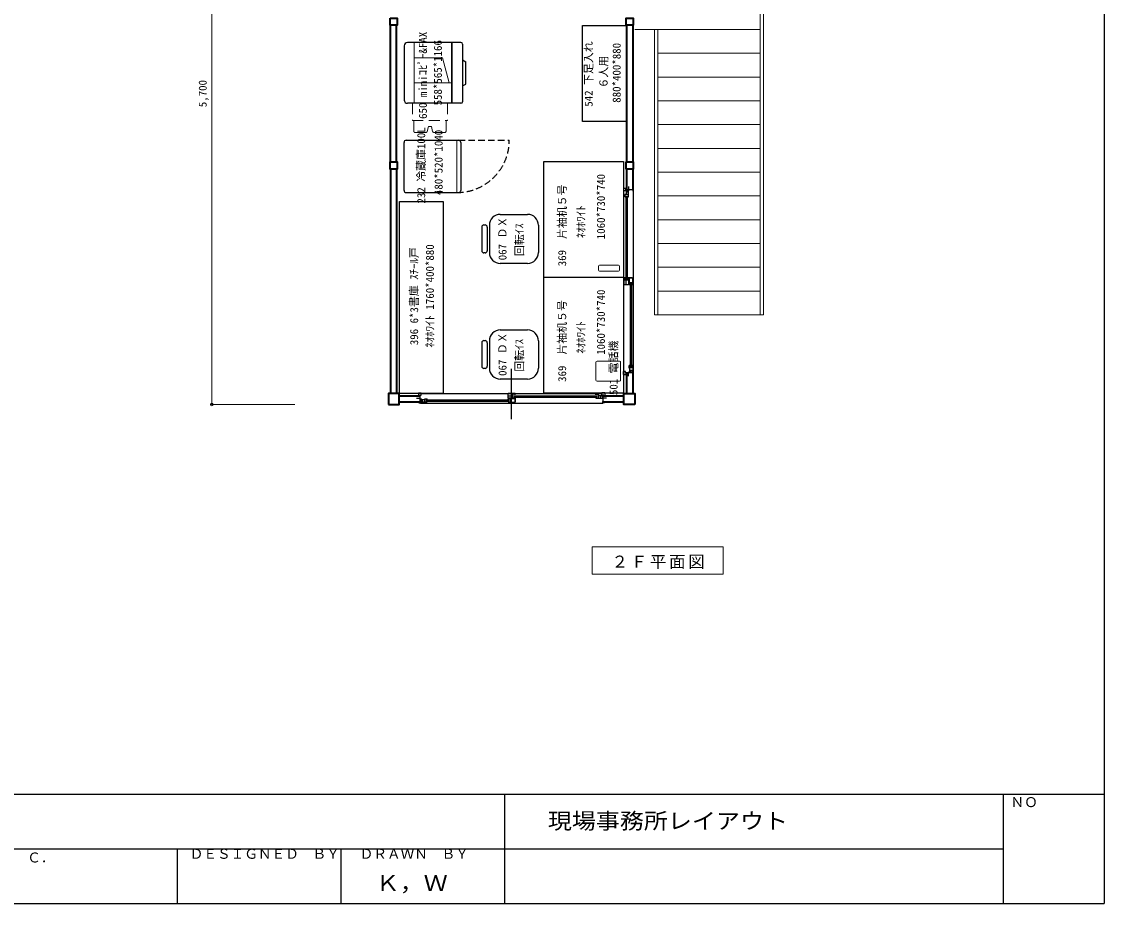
# Model space of a CAD drawing. Units: millimetres, scale not verified. Extents: x -9834 to 9831, y -7043 to 6939.
# Drawn here: x -89 to 9831, y -7043 to 1040 of the extents above; entities that cross this region are included whole.
import ezdxf
from ezdxf.enums import TextEntityAlignment as Align

# ---------------------------------------------------------------- set-up
doc = ezdxf.new("R2010")
doc.units = ezdxf.units.MM
doc.header["$LTSCALE"] = 50
doc.header["$PDMODE"] = 32
doc.header["$PDSIZE"] = 25
doc.linetypes.add('DASHED1', pattern=[1.8, 1.2, -0.6])
doc.linetypes.add('DASHED2', pattern=[3, 2, -1])
for name, color, linetype, lineweight in [('0-0', 7, 'Continuous', 25), ('0-1', 7, 'Continuous', 25), ('0-2', 7, 'Continuous', 25), ('0-A', 4, 'Continuous', 18)]:
    doc.layers.add(name, color=color, linetype=linetype, lineweight=lineweight)
doc.styles.add('ＭＳ ゴシック', font='')
doc.styles.get('ＭＳ ゴシック').set_extended_font_data('MS Gothic')

msp = doc.modelspace()

# ---------------------------------------------------------------- linework, layer by layer
at = {"layer": '0-0'}
for p, q in [((-9834.22, -6043.08), (9830.56, -6043.08)), ((4335.38, -6043.61), (4335.38, -7043.08)), ((8902.95, -6043.62), (8902.95, -7043.08)), ((-5749.42, -6543.08), (8902.95, -6543.08)), ((1335.38, -6543.4), (1335.38, -7043.08)), ((2835.38, -6543.4), (2835.38, -7043.08)), ((-9834.22, -7043.08), (9827.94, -7043.08))]:
    msp.add_line(p, q, dxfattribs=at)
msp.add_lwpolyline([(-9834.22, 6939.35), (9827.94, 6939.35), (9827.94, -7043.08)], dxfattribs=at)
at = {"layer": '0-1', "color": 4, "lineweight": 18}
for p, q in [((6677.28, -1647.23), (6677.28, 3200.77)), ((6709.28, -1647.23), (6709.28, 3230.77)), ((5529.28, 967.77), (5741.28, 967.77)), ((5709.28, 967.77), (5709.28, -1647.23)), ((5741.28, 967.77), (5741.28, -1647.23)), ((5741.28, 967.77), (6677.28, 967.77)), ((5741.28, 749.85), (6677.28, 749.85)), ((5741.28, 531.94), (6677.28, 531.94)), ((5741.28, 314.02), (6677.28, 314.02)), ((5741.28, 96.1), (6677.28, 96.1)), ((5741.28, -121.81), (6677.28, -121.81)), ((5741.28, -339.73), (6677.28, -339.73)), ((5741.28, -557.65), (6677.28, -557.65)), ((5741.28, -775.56), (6677.28, -775.56)), ((5741.28, -993.48), (6677.28, -993.48)), ((5741.28, -1211.4), (6677.28, -1211.4)), ((5741.28, -1429.31), (6677.28, -1429.31)), ((5741.28, -1647.23), (5709.28, -1647.23))]:
    msp.add_line(p, q, dxfattribs=at)
at = {"layer": '0-1', "color": 2, "lineweight": 40}
for p, q in [((3291.28, -246.23), (3291.28, 1007.77)), ((3346.28, -246.23), (3346.28, 1007.77)), ((5454.28, 1007.77), (5454.28, -246.23)), ((5509.28, 1007.77), (5509.28, -246.23)), ((5449.28, -246.23), (5514.28, -246.23)), ((5449.28, -311.23), (5449.28, -246.23)), ((5514.28, -246.23), (5514.28, -311.23)), ((3291.28, -311.23), (3291.28, -2369.23)), ((3346.28, -311.23), (3346.28, -2369.23)), ((5514.28, -311.23), (5449.28, -311.23)), ((5454.28, -311.23), (5454.28, -501.23)), ((5509.28, -311.23), (5509.28, -501.23)), ((5454.28, -2179.23), (5454.28, -2369.23)), ((5509.28, -2179.23), (5509.28, -2369.23)), ((3561.28, -2394.23), (3371.28, -2394.23)), ((3561.28, -2449.23), (3371.28, -2449.23)), ((5429.28, -2394.23), (5239.28, -2394.23)), ((5429.28, -2449.23), (5239.28, -2449.23))]:
    msp.add_line(p, q, dxfattribs=at)
at = {"layer": '0-1'}
for p, q in [((5424.28, -487.23), (5424.28, -512.23)), ((5424.28, -487.23), (5454.28, -487.23)), ((5444.03, -495.23), (5444.03, -512.23)), ((5471.03, -495.23), (5468.03, -495.23)), ((5471.03, -470.23), (5471.03, -501.23)), ((5514.03, -489.93), (5514.03, -501.23)), ((5429.03, -512.23), (5424.28, -512.23)), ((5429.03, -2168.23), (5429.03, -512.23)), ((5444.03, -512.23), (5429.03, -512.23)), ((5438.78, -544.73), (5438.78, -567.23)), ((5448.78, -544.73), (5438.78, -544.73)), ((5441.98, -567.23), (5438.78, -567.23)), ((5440.88, -567.23), (5442.28, -567.23)), ((5514.03, -501.23), (5444.03, -501.23)), ((5448.78, -507.23), (5448.78, -545.68)), ((5452.98, -507.23), (5448.78, -507.23)), ((5470.28, -524.48), (5448.78, -524.48)), ((5470.28, -545.68), (5448.78, -545.68)), ((5449.28, -1319.73), (5449.28, -555.23)), ((5452.98, -507.23), (5452.98, -524.48)), ((5461.28, -1319.73), (5461.28, -555.23)), ((5462.78, -509.23), (5462.28, -514.23)), ((5462.78, -509.23), (5462.78, -501.23)), ((5467.28, -504.23), (5467.28, -506.23)), ((5470.28, -504.23), (5467.28, -504.23)), ((5467.28, -509.23), (5467.28, -511.23)), ((5470.28, -511.23), (5467.28, -511.23)), ((5468.28, -567.23), (5470.28, -567.23)), ((5470.28, -567.23), (5470.28, -504.23)), ((5474.18, -501.23), (5474.18, -509.23)), ((5517.03, -504.73), (5513.53, -501.23)), ((5517.03, -2175.73), (5517.03, -504.73)), ((5428.78, -1307.73), (5428.78, -1372.73)), ((5442.28, -1307.73), (5428.78, -1307.73)), ((5470.28, -1372.73), (5428.78, -1372.73)), ((5435.08, -1307.73), (5435.08, -1328.73)), ((5470.28, -1328.73), (5435.08, -1328.73)), ((5450.53, -1372.73), (5450.53, -1328.73)), ((5470.28, -1307.73), (5468.28, -1307.73)), ((5470.28, -1307.73), (5470.28, -1372.73)), ((5470.28, -1324.03), (5475.88, -1324.03)), ((5472.28, -1307.73), (5509.28, -1307.73)), ((5472.28, -1320.73), (5472.28, -1307.73)), ((5503.98, -1307.73), (5472.78, -1307.73)), ((5475.88, -1315.73), (5475.88, -1324.03)), ((5477.78, -1307.73), (5477.78, -1372.73)), ((5477.78, -1350.93), (5509.28, -1350.93)), ((5480.98, -1372.73), (5477.78, -1372.73)), ((5479.88, -1372.73), (5481.28, -1372.73)), ((5488.28, -2125.23), (5488.28, -1360.73)), ((5500.28, -2125.23), (5500.28, -1360.73)), ((5509.28, -1372.73), (5507.28, -1372.73)), ((5509.28, -1372.73), (5509.28, -1307.73)), ((4400.28, -2603.65), (4400.28, -2143.64)), ((5424.28, -2193.23), (5424.28, -2168.23)), ((5429.03, -2168.23), (5424.28, -2168.23)), ((5444.03, -2168.23), (5429.03, -2168.23)), ((5444.03, -2185.23), (5444.03, -2168.23)), ((5471.03, -2210.23), (5471.03, -2179.23)), ((5476.28, -2179.23), (5476.28, -2166.73)), ((5480.28, -2166.73), (5476.28, -2166.73)), ((5480.98, -2113.23), (5477.78, -2113.23)), ((5478.78, -2135.73), (5483.78, -2135.73)), ((5479.88, -2113.23), (5481.28, -2113.23)), ((5480.28, -2179.23), (5480.28, -2166.73)), ((5483.78, -2173.23), (5483.78, -2134.78)), ((5509.28, -2134.78), (5483.78, -2134.78)), ((5483.78, -2158.23), (5483.78, -2135.73)), ((5509.28, -2156.53), (5483.78, -2156.53)), ((5487.98, -2173.23), (5483.78, -2173.23)), ((5487.98, -2173.23), (5487.98, -2156.53)), ((5497.28, -2166.23), (5497.78, -2171.22)), ((5497.78, -2171.25), (5497.78, -2179.23)), ((5502.28, -2171.23), (5502.28, -2169.23)), ((5505.28, -2169.23), (5502.28, -2169.23)), ((5502.28, -2176.23), (5502.28, -2174.23)), ((5505.28, -2176.23), (5502.28, -2176.23)), ((5505.28, -2169.17), (5509.28, -2158.24)), ((5505.28, -2169.17), (5505.28, -2176.23)), ((5509.28, -2113.23), (5507.28, -2113.23)), ((5509.78, -2169.23), (5508.28, -2169.23)), ((5509.28, -2113.23), (5509.28, -2158.24)), ((5509.78, -2179.23), (5509.78, -2169.23)), ((5517.03, -2175.73), (5513.53, -2179.23)), ((5424.28, -2193.23), (5454.28, -2193.23)), ((5471.03, -2185.23), (5468.03, -2185.23)), ((3547.28, -2364.23), (3572.28, -2364.23)), ((3547.28, -2364.23), (3547.28, -2394.23)), ((3572.28, -2368.98), (3572.28, -2364.23)), ((3572.28, -2368.98), (5228.28, -2368.98)), ((3572.28, -2383.98), (3572.28, -2368.98)), ((4367.78, -2410.23), (4367.78, -2368.73)), ((4432.78, -2368.73), (4367.78, -2368.73)), ((4432.78, -2375.03), (4411.78, -2375.03)), ((4411.78, -2410.23), (4411.78, -2375.03)), ((4432.78, -2382.23), (4432.78, -2368.73)), ((5195.78, -2378.73), (5173.28, -2378.73)), ((5173.28, -2381.93), (5173.28, -2378.73)), ((5195.78, -2388.73), (5195.78, -2378.73)), ((5253.28, -2364.23), (5228.28, -2364.23)), ((5228.28, -2368.98), (5228.28, -2364.23)), ((5228.28, -2383.98), (5228.28, -2368.98)), ((5253.28, -2364.23), (5253.28, -2394.23)), ((3530.28, -2410.98), (3561.28, -2410.98)), ((3555.28, -2383.98), (3572.28, -2383.98)), ((3555.28, -2410.98), (3555.28, -2407.98)), ((3561.28, -2416.23), (3573.78, -2416.23)), ((3561.28, -2420.23), (3573.78, -2420.23)), ((3569.26, -2437.73), (3561.28, -2437.73)), ((3561.28, -2449.73), (3571.28, -2449.73)), ((3564.78, -2456.98), (3561.28, -2453.48)), ((3564.28, -2442.23), (3566.28, -2442.23)), ((3564.28, -2445.23), (3564.28, -2442.23)), ((3571.34, -2445.23), (3564.28, -2445.23)), ((3564.78, -2456.98), (5235.78, -2456.98)), ((3567.28, -2423.73), (3605.73, -2423.73)), ((3567.28, -2427.93), (3567.28, -2423.73)), ((3567.28, -2427.93), (3583.98, -2427.93)), ((3569.28, -2442.23), (3571.28, -2442.23)), ((3574.28, -2437.23), (3569.29, -2437.73)), ((3571.28, -2445.23), (3571.28, -2442.23)), ((3571.28, -2449.73), (3571.28, -2448.23)), ((3571.34, -2445.23), (3582.27, -2449.23)), ((3573.78, -2420.23), (3573.78, -2416.23)), ((3627.28, -2449.23), (3582.27, -2449.23)), ((3582.28, -2423.73), (3604.78, -2423.73)), ((3583.98, -2449.23), (3583.98, -2423.73)), ((3604.78, -2418.73), (3604.78, -2423.73)), ((3605.73, -2449.23), (3605.73, -2423.73)), ((3615.28, -2428.23), (4379.78, -2428.23)), ((3615.28, -2440.23), (4379.78, -2440.23)), ((3627.28, -2420.93), (3627.28, -2417.73)), ((3627.28, -2419.83), (3627.28, -2421.23)), ((3627.28, -2449.23), (3627.28, -2447.23)), ((4367.78, -2390.48), (4411.78, -2390.48)), ((4432.78, -2410.23), (4367.78, -2410.23)), ((4432.78, -2417.73), (4367.78, -2417.73)), ((4367.78, -2420.93), (4367.78, -2417.73)), ((4367.78, -2419.83), (4367.78, -2421.23)), ((4367.78, -2449.23), (4367.78, -2447.23)), ((4367.78, -2449.23), (4432.78, -2449.23)), ((4389.58, -2417.73), (4389.58, -2449.23)), ((4416.48, -2410.23), (4416.48, -2415.83)), ((4424.78, -2415.83), (4416.48, -2415.83)), ((4419.78, -2412.23), (4432.78, -2412.23)), ((4420.78, -2389.23), (5185.28, -2389.23)), ((4420.78, -2401.23), (5185.28, -2401.23)), ((4432.78, -2410.23), (4432.78, -2408.23)), ((4432.78, -2412.23), (4432.78, -2449.23)), ((4432.78, -2443.93), (4432.78, -2412.73)), ((5173.28, -2380.83), (5173.28, -2382.23)), ((5173.28, -2408.23), (5173.28, -2410.23)), ((5173.28, -2410.23), (5236.28, -2410.23)), ((5233.28, -2388.73), (5194.83, -2388.73)), ((5194.83, -2410.23), (5194.83, -2388.73)), ((5216.03, -2410.23), (5216.03, -2388.73)), ((5233.28, -2392.93), (5216.03, -2392.93)), ((5231.28, -2402.73), (5226.28, -2402.23)), ((5245.28, -2383.98), (5228.28, -2383.98)), ((5231.28, -2407.23), (5229.28, -2407.23)), ((5229.28, -2410.23), (5229.28, -2407.23)), ((5231.28, -2402.73), (5239.28, -2402.73)), ((5239.28, -2414.13), (5231.28, -2414.13)), ((5233.28, -2392.93), (5233.28, -2388.73)), ((5236.28, -2407.23), (5234.28, -2407.23)), ((5235.78, -2456.98), (5239.28, -2453.48)), ((5236.28, -2410.23), (5236.28, -2407.23)), ((5239.28, -2453.98), (5239.28, -2383.98)), ((5270.28, -2410.98), (5239.28, -2410.98)), ((5250.58, -2453.98), (5239.28, -2453.98)), ((5245.28, -2410.98), (5245.28, -2407.98))]:
    msp.add_line(p, q, dxfattribs=at)
at = {"layer": '0-1', "color": 2, "lineweight": 40}
for points in [[(3286.28, 1072.77), (3351.28, 1072.77), (3351.28, 1007.77), (3286.28, 1007.77)], [(5514.28, 1007.77), (5449.28, 1007.77), (5449.28, 1072.77), (5514.28, 1072.77)], [(3286.28, -246.23), (3351.28, -246.23), (3351.28, -311.23), (3286.28, -311.23)], [(3271.28, -2469.23), (3371.28, -2469.23), (3371.28, -2369.23), (3271.28, -2369.23)], [(5529.28, -2469.23), (5429.28, -2469.23), (5429.28, -2369.23), (5529.28, -2369.23)]]:
    msp.add_lwpolyline(points, close=True, dxfattribs=at)
at = {"layer": '0-1'}
for points in [[(5509.78, -501.23), (5509.78, -511.23), (5508.28, -511.23)], [(5514.03, -2190.53), (5514.03, -2179.23), (5444.03, -2179.23)], [(5483.28, -2135.73), (5477.78, -2135.73), (5477.78, -2113.23)], [(3549.98, -2453.98), (3561.28, -2453.98), (3561.28, -2383.98)], [(3604.78, -2423.23), (3604.78, -2417.73), (3627.28, -2417.73)], [(5239.28, -2449.73), (5229.28, -2449.73), (5229.28, -2448.23)]]:
    msp.add_lwpolyline(points, dxfattribs=at)
at = {"layer": '0-1', "color": 4, "lineweight": 18}
msp.add_lwpolyline([(5741.28, -1647.23), (6677.28, -1647.23), (6709.28, -1647.23)], dxfattribs=at)
at = {"layer": '0-1'}
for centre, start, end in [((5497.48, -2171.25), 0, 5.71059), ((3569.26, -2437.43), 270, 275.71059)]:
    msp.add_arc(centre, 0.3, start, end, dxfattribs=at)
at = {"layer": '0-2'}
for p, q in [((3415.95, 819.42), (3415.95, 321.42)), ((3935.95, 849.42), (3445.95, 849.42)), ((3855.95, 291.42), (3855.95, 849.42)), ((3950.95, 834.42), (3950.95, 306.42)), ((3950.95, 690.42), (3980.95, 673.1)), ((3935.95, 291.42), (3445.95, 291.42)), ((3414.33, -506.35), (3414.33, -66.35)), ((3434.33, -46.35), (3914.33, -46.35)), ((3934.33, -66.35), (3934.33, -506.35)), ((3434.33, -526.35), (3914.33, -526.35)), ((4296.76, -726.46), (4546.76, -726.46)), ((4126.76, -843.46), (4126.76, -1059.59)), ((4146.76, -823.46), (4156.76, -823.46)), ((4176.76, -843.46), (4176.76, -1059.59)), ((4196.76, -826.46), (4196.76, -1076.46)), ((4646.76, -826.46), (4646.76, -1076.46)), ((4156.76, -1079.59), (4146.76, -1079.59)), ((4546.76, -1176.46), (4296.76, -1176.46)), ((4696.76, -1301.46), (5426.76, -1301.46)), ((4146.76, -1883.46), (4156.76, -1883.46)), ((4296.76, -1786.46), (4546.76, -1786.46)), ((4126.76, -1903.46), (4126.76, -2119.59)), ((4176.76, -1903.46), (4176.76, -2119.59)), ((4196.76, -1886.46), (4196.76, -2136.46)), ((4646.76, -1886.46), (4646.76, -2136.46)), ((4156.76, -2139.59), (4146.76, -2139.59)), ((4546.76, -2236.46), (4296.76, -2236.46)), ((4696.76, -2361.46), (5426.76, -2361.46))]:
    msp.add_line(p, q, dxfattribs=at)
at = {"layer": '0-2', "color": 4, "lineweight": 18}
for p, q in [((3507.19, 849.42), (3507.19, 291.42)), ((3848.93, 291.42), (3848.93, 849.42)), ((3767.87, 709.58), (3507.19, 709.58)), ((3829.21, 480.67), (3767.87, 709.58)), ((3507.19, 480.67), (3848.93, 480.67)), ((3899.33, -46.35), (3899.33, -526.35)), ((5196.84, -1202.13), (5196.84, -1237.13)), ((5378.84, -1192.13), (5206.84, -1192.13)), ((5378.84, -1247.13), (5206.84, -1247.13)), ((5388.84, -1237.13), (5388.84, -1202.13)), ((5173.23, -2081.23), (5173.23, -2245.23)), ((5389.23, -2071.23), (5183.23, -2071.23)), ((5399.23, -2245.23), (5399.23, -2081.23)), ((5389.23, -2255.23), (5183.23, -2255.23))]:
    msp.add_line(p, q, dxfattribs=at)
at = {"layer": '0-2', "color": 4, "linetype": 'DASHED2', "lineweight": 18}
for p, q in [((3491.4, 291.42), (3491.4, 133.29)), ((3812.84, 291.42), (3812.84, 133.29)), ((3491.4, 133.29), (3812.84, 133.29)), ((3503.81, 38.42), (3503.81, 133.29)), ((3800.43, 38.42), (3800.43, 133.29)), ((3518.81, 23.42), (3613.23, 23.42)), ((3627.72, 34.54), (3639.67, 79.16)), ((3664.87, 79.16), (3639.67, 79.16)), ((3676.82, 34.54), (3664.87, 79.16)), ((3691.31, 23.42), (3785.43, 23.42))]:
    msp.add_line(p, q, dxfattribs=at)
at = {"layer": '0-2', "linetype": 'DASHED1'}
msp.add_line((3914.33, -46.35), (4379.33, -46.35), dxfattribs=at)
at = {"layer": '0-2'}
for points in [[(5450.02, 125.92), (5050.02, 125.92), (5050.02, 1005.92), (5450.02, 1005.92)], [(3773.01, -2368.47), (3373.01, -2368.47), (3373.01, -608.47), (3773.01, -608.47)]]:
    msp.add_lwpolyline(points, close=True, dxfattribs=at)
for points in [[(3950.95, 450.42), (3980.95, 467.74), (3980.95, 673.1)], [(4696.76, -1301.46), (4696.76, -241.46), (5426.76, -241.46), (5426.76, -1301.46)], [(4696.76, -2361.46), (4696.76, -1301.46), (5426.76, -1301.46), (5426.76, -2361.46)]]:
    msp.add_lwpolyline(points, dxfattribs=at)
for centre, radius, start, end in [((3445.95, 819.42), 30, 90, 180), ((3935.95, 834.42), 15, 0, 90), ((3445.95, 321.42), 30, 180, 270), ((3935.95, 306.42), 15, 270, 0), ((3434.33, -66.35), 20, 90, 180), ((3914.33, -66.35), 20, 0, 90), ((3434.33, -506.35), 20, 180, 270), ((3914.33, -506.35), 20, 270, 0), ((4296.76, -826.46), 100, 90, 180), ((4546.76, -826.46), 100, 0, 90), ((4146.76, -843.46), 20, 90, 180), ((4156.76, -843.46), 20, 0, 90), ((4146.76, -1059.59), 20, 180, 270), ((4156.76, -1059.59), 20, 270, 0), ((4296.76, -1076.46), 100, 180, 270), ((4546.76, -1076.46), 100, 270, 0), ((4146.76, -1903.46), 20, 90, 180), ((4156.76, -1903.46), 20, 0, 90), ((4296.76, -1886.46), 100, 90, 180), ((4546.76, -1886.46), 100, 0, 90), ((4146.76, -2119.59), 20, 180, 270), ((4156.76, -2119.59), 20, 270, 0), ((4296.76, -2136.46), 100, 180, 270), ((4546.76, -2136.46), 100, 270, 0)]:
    msp.add_arc(centre, radius, start, end, dxfattribs=at)
at = {"layer": '0-2', "color": 4, "linetype": 'DASHED2', "lineweight": 18}
for centre, start, end in [((3518.81, 38.42), 180, 270), ((3613.23, 38.42), 270, 344.99998), ((3691.31, 38.42), 194.99998, 270), ((3785.43, 38.42), 270, 0)]:
    msp.add_arc(centre, 15, start, end, dxfattribs=at)
at = {"layer": '0-2', "linetype": 'DASHED1'}
msp.add_arc((3899.33, -46.35), 480, 270, 0, dxfattribs=at)
at = {"layer": '0-2', "color": 4, "lineweight": 18}
for centre, start, end in [((5206.84, -1202.13), 90, 180), ((5206.84, -1237.13), 180, 270), ((5378.84, -1202.13), 0, 90), ((5378.84, -1237.13), 270, 0), ((5183.23, -2081.23), 90, 180), ((5389.23, -2081.23), 0, 90), ((5183.23, -2245.23), 180, 270), ((5389.23, -2245.23), 270, 0)]:
    msp.add_arc(centre, 10, start, end, dxfattribs=at)
at = {"layer": '0-A'}
for p, q in [((1653.39, 3230.77), (1653.39, -2469.23)), ((1653.39, -2469.23), (2413.57, -2469.23))]:
    msp.add_line(p, q, dxfattribs=at)
msp.add_lwpolyline([(5138.79, -4024.36), (6338.79, -4024.36), (6338.79, -3774.36), (5138.79, -3774.36)], close=True, dxfattribs=at)
msp.add_point((1653.39, -2469.23), dxfattribs=at)

# ---------------------------------------------------------------- texts
at = {"layer": '0-0', "color": 4, "style": 'ＭＳ ゴシック'}
for s, p in [('ＮＯ', (8970.94, -6188.13)), ('ＤＥＳＩＧＮＥＤ\u3000ＢＹ', (1451.44, -6662.03)), ('ＤＲＡＷＮ\u3000ＢＹ', (3008.54, -6662.03)), ('Ｃ．', (-37.97, -6695.88))]:
    msp.add_text(s, height=91.64, dxfattribs=at).set_placement(p, align=Align.BOTTOM_LEFT)
at = {"layer": '0-2', "color": 4, "style": 'ＭＳ ゴシック'}
for s, p in [('650 miniｺﾋﾟｰ&FAX', (3645.75, 148.49)), ('558*565*1166', (3783.06, 272.56)), ('542 下足入れ', (5164.56, 260.23)), ('880*400*880', (5420.93, 296.62)), ('６人用', (5301.29, 427.32)), ('232 冷蔵庫100L', (3630.48, -627.39)), ('480*520*1040', (3789.66, -549.74)), ('1060*730*740', (5277.23, -954.61)), ('369\u3000片袖机５号', (4921.7, -1202.4)), ('ﾈｵﾎﾜｲﾄ', (5094.08, -943.84)), ('067 ＤＸ', (4375.34, -1147.56)), ('回転ｲｽ', (4529.76, -1108.95)), ('396 6*3書庫 ｽﾁｰﾙ戸', (3565.75, -1925.9)), ('ﾈｵﾎﾜｲﾄ 1760*400*880', (3710.23, -1949.17)), ('1060*730*740', (5277.23, -2014.61)), ('369\u3000片袖机５号', (4921.7, -2262.4)), ('ﾈｵﾎﾜｲﾄ', (5094.08, -2003.84)), ('067 ＤＸ', (4375.34, -2207.56)), ('回転ｲｽ', (4529.76, -2168.95)), ('501 電話機', (5393, -2383.51))]:
    msp.add_text(s, height=73.31, rotation=90, dxfattribs=at).set_placement(p, align=Align.BOTTOM_LEFT)
at = {"layer": '0-A', "style": 'ＭＳ ゴシック'}
msp.add_text('5,700', height=73.31, rotation=90, dxfattribs=at).set_placement((1628.39, 255.77), align=Align.BOTTOM_LEFT)
at = {"layer": '0-A', "color": 7, "style": 'ＭＳ ゴシック', "width": 1.1}
for s, p in [('現場事務所レイアウト', (4732.13, -6404.52)), ('Ｋ，Ｗ', (3154.75, -6974.66))]:
    msp.add_text(s, height=146.6, dxfattribs=at).set_placement(p, align=Align.BOTTOM_LEFT)
at = {"layer": '0-A', "color": 7, "insert": (5316.67, -3977.21), "char_height": 110, "attachment_point": 7, "style": 'ＭＳ ゴシック'}
msp.add_mtext('\\T1.17;２Ｆ平面図', dxfattribs=at)

doc.saveas('drawing.dxf')
